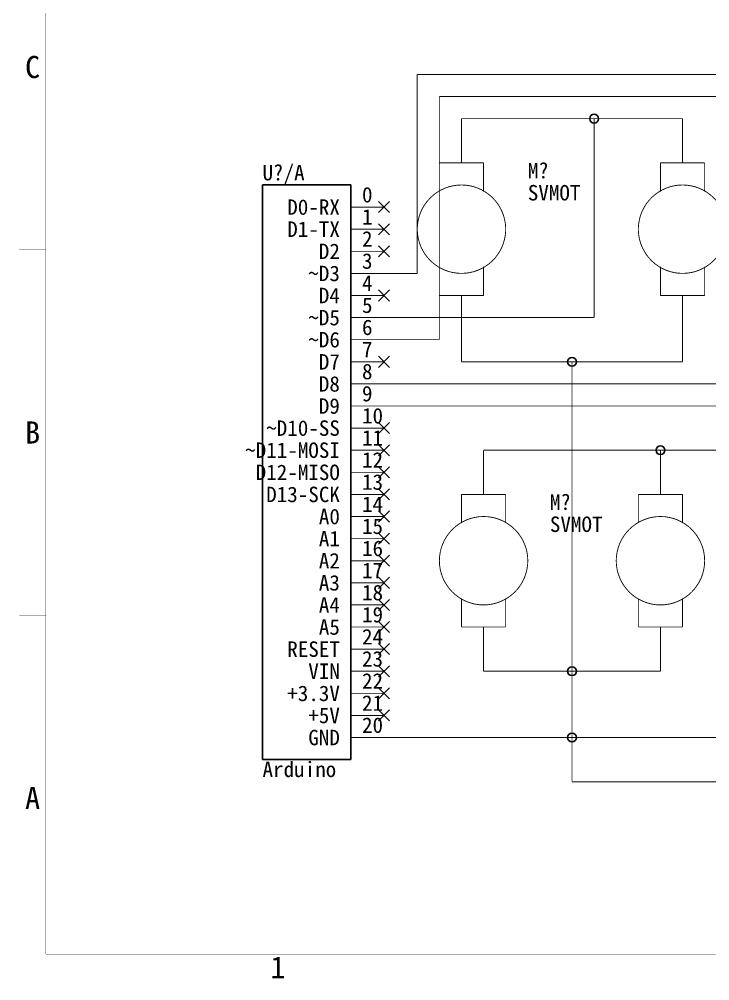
# Model space of a CAD drawing. Extents: x 0 to 11693, y 0 to 8268.
# Drawn here: x 0 to 3123, y 0 to 4350 of the extents above; entities that cross this region are included whole.
import ezdxf
from ezdxf.enums import TextEntityAlignment as Align

# ---------------------------------------------------------------- set-up
doc = ezdxf.new("R2010")
doc.units = 0
doc.layers.get('0').update_dxf_attribs({"linetype": 'CONTINUOUS'})
for name, color, linetype in [('Graphic', 9, 'CONTINUOUS'), ('Junction', 8, 'CONTINUOUS'), ('Part', 2, 'CONTINUOUS'), ('Pin', 3, 'CONTINUOUS'), ('PinName', 4, 'CONTINUOUS'), ('PinNumber', 5, 'CONTINUOUS'), ('Signal', 6, 'CONTINUOUS'), ('Text', 1, 'CONTINUOUS')]:
    doc.layers.add(name, color=color, linetype=linetype)

# ---------------------------------------------------------------- blocks, each defined once
blk = doc.blocks.new('CSI_PART_POLYGON_1', base_point=(1100, 3600))
at = {"layer": 'Part', "linetype": 'CONTINUOUS'}
for p, q in [((1100, 3600), (1500, 3600)), ((1100, 1000), (1100, 3600)), ((1500, 3600), (1500, 1000)), ((1500, 1000), (1100, 1000))]:
    blk.add_line(p, q, dxfattribs=at)
blk = doc.blocks.new('CSI_PART_PIN_2', base_point=(1500, 3400))
at = {"layer": 'Pin', "linetype": 'CONTINUOUS', "const_width": 4}
blk.add_lwpolyline([(1500, 3400), (1650, 3400)], dxfattribs=at)
at = {"layer": 'PinNumber', "linetype": 'CONTINUOUS'}
for points in [[(1625, 3375), (1675, 3425)], [(1675, 3375), (1625, 3425)]]:
    blk.add_lwpolyline(points, dxfattribs=at)
at = {"layer": 'PinName', "linetype": 'CONTINUOUS'}
blk.add_text('D1-TX', height=70, dxfattribs=at).set_placement((1450, 3400), align=Align.MIDDLE_RIGHT)
at = {"layer": 'PinNumber', "linetype": 'CONTINUOUS'}
blk.add_text('1', height=70, dxfattribs=at).set_placement((1550, 3400), align=Align.BOTTOM_LEFT)
blk = doc.blocks.new('CSI_PART_PIN_3', base_point=(1500, 3300))
at = {"layer": 'Pin', "linetype": 'CONTINUOUS', "const_width": 4}
blk.add_lwpolyline([(1500, 3300), (1650, 3300)], dxfattribs=at)
at = {"layer": 'PinNumber', "linetype": 'CONTINUOUS'}
for points in [[(1625, 3275), (1675, 3325)], [(1675, 3275), (1625, 3325)]]:
    blk.add_lwpolyline(points, dxfattribs=at)
at = {"layer": 'PinName', "linetype": 'CONTINUOUS'}
blk.add_text('D2', height=70, dxfattribs=at).set_placement((1450, 3300), align=Align.MIDDLE_RIGHT)
at = {"layer": 'PinNumber', "linetype": 'CONTINUOUS'}
blk.add_text('2', height=70, dxfattribs=at).set_placement((1550, 3300), align=Align.BOTTOM_LEFT)
blk = doc.blocks.new('CSI_PART_PIN_4', base_point=(1500, 3100))
at = {"layer": 'Pin', "linetype": 'CONTINUOUS', "const_width": 4}
blk.add_lwpolyline([(1500, 3100), (1650, 3100)], dxfattribs=at)
at = {"layer": 'PinNumber', "linetype": 'CONTINUOUS'}
for points in [[(1625, 3075), (1675, 3125)], [(1675, 3075), (1625, 3125)]]:
    blk.add_lwpolyline(points, dxfattribs=at)
at = {"layer": 'PinName', "linetype": 'CONTINUOUS'}
blk.add_text('D4', height=70, dxfattribs=at).set_placement((1450, 3100), align=Align.MIDDLE_RIGHT)
at = {"layer": 'PinNumber', "linetype": 'CONTINUOUS'}
blk.add_text('4', height=70, dxfattribs=at).set_placement((1550, 3100), align=Align.BOTTOM_LEFT)
blk = doc.blocks.new('CSI_PART_PIN_5', base_point=(1500, 2800))
at = {"layer": 'Pin', "linetype": 'CONTINUOUS', "const_width": 4}
blk.add_lwpolyline([(1500, 2800), (1650, 2800)], dxfattribs=at)
at = {"layer": 'PinNumber', "linetype": 'CONTINUOUS'}
for points in [[(1625, 2775), (1675, 2825)], [(1675, 2775), (1625, 2825)]]:
    blk.add_lwpolyline(points, dxfattribs=at)
at = {"layer": 'PinName', "linetype": 'CONTINUOUS'}
blk.add_text('D7', height=70, dxfattribs=at).set_placement((1450, 2800), align=Align.MIDDLE_RIGHT)
at = {"layer": 'PinNumber', "linetype": 'CONTINUOUS'}
blk.add_text('7', height=70, dxfattribs=at).set_placement((1550, 2800), align=Align.BOTTOM_LEFT)
blk = doc.blocks.new('CSI_PART_PIN_6', base_point=(1500, 2700))
at = {"layer": 'Pin', "linetype": 'CONTINUOUS', "const_width": 4}
blk.add_lwpolyline([(1500, 2700), (1650, 2700)], dxfattribs=at)
at = {"layer": 'PinName', "linetype": 'CONTINUOUS'}
blk.add_text('D8', height=70, dxfattribs=at).set_placement((1450, 2700), align=Align.MIDDLE_RIGHT)
at = {"layer": 'PinNumber', "linetype": 'CONTINUOUS'}
blk.add_text('8', height=70, dxfattribs=at).set_placement((1550, 2700), align=Align.BOTTOM_LEFT)
blk = doc.blocks.new('CSI_PART_PIN_7', base_point=(1500, 2600))
at = {"layer": 'Pin', "linetype": 'CONTINUOUS', "const_width": 4}
blk.add_lwpolyline([(1500, 2600), (1650, 2600)], dxfattribs=at)
at = {"layer": 'PinName', "linetype": 'CONTINUOUS'}
blk.add_text('D9', height=70, dxfattribs=at).set_placement((1450, 2600), align=Align.MIDDLE_RIGHT)
at = {"layer": 'PinNumber', "linetype": 'CONTINUOUS'}
blk.add_text('9', height=70, dxfattribs=at).set_placement((1550, 2600), align=Align.BOTTOM_LEFT)
blk = doc.blocks.new('CSI_PART_PIN_8', base_point=(1500, 3200))
at = {"layer": 'Pin', "linetype": 'CONTINUOUS', "const_width": 4}
blk.add_lwpolyline([(1500, 3200), (1650, 3200)], dxfattribs=at)
at = {"layer": 'PinName', "linetype": 'CONTINUOUS'}
blk.add_text('~D3', height=70, dxfattribs=at).set_placement((1450, 3200), align=Align.MIDDLE_RIGHT)
at = {"layer": 'PinNumber', "linetype": 'CONTINUOUS'}
blk.add_text('3', height=70, dxfattribs=at).set_placement((1550, 3200), align=Align.BOTTOM_LEFT)
blk = doc.blocks.new('CSI_PART_PIN_9', base_point=(1500, 3000))
at = {"layer": 'Pin', "linetype": 'CONTINUOUS', "const_width": 4}
blk.add_lwpolyline([(1500, 3000), (1650, 3000)], dxfattribs=at)
at = {"layer": 'PinName', "linetype": 'CONTINUOUS'}
blk.add_text('~D5', height=70, dxfattribs=at).set_placement((1450, 3000), align=Align.MIDDLE_RIGHT)
at = {"layer": 'PinNumber', "linetype": 'CONTINUOUS'}
blk.add_text('5', height=70, dxfattribs=at).set_placement((1550, 3000), align=Align.BOTTOM_LEFT)
blk = doc.blocks.new('CSI_PART_PIN_10', base_point=(1500, 2900))
at = {"layer": 'Pin', "linetype": 'CONTINUOUS', "const_width": 4}
blk.add_lwpolyline([(1500, 2900), (1650, 2900)], dxfattribs=at)
at = {"layer": 'PinName', "linetype": 'CONTINUOUS'}
blk.add_text('~D6', height=70, dxfattribs=at).set_placement((1450, 2900), align=Align.MIDDLE_RIGHT)
at = {"layer": 'PinNumber', "linetype": 'CONTINUOUS'}
blk.add_text('6', height=70, dxfattribs=at).set_placement((1550, 2900), align=Align.BOTTOM_LEFT)
blk = doc.blocks.new('CSI_PART_PIN_11', base_point=(1500, 2500))
at = {"layer": 'Pin', "linetype": 'CONTINUOUS', "const_width": 4}
blk.add_lwpolyline([(1500, 2500), (1650, 2500)], dxfattribs=at)
at = {"layer": 'PinNumber', "linetype": 'CONTINUOUS'}
for points in [[(1625, 2475), (1675, 2525)], [(1675, 2475), (1625, 2525)]]:
    blk.add_lwpolyline(points, dxfattribs=at)
at = {"layer": 'PinName', "linetype": 'CONTINUOUS'}
blk.add_text('~D10-SS', height=70, dxfattribs=at).set_placement((1450, 2500), align=Align.MIDDLE_RIGHT)
at = {"layer": 'PinNumber', "linetype": 'CONTINUOUS'}
blk.add_text('10', height=70, dxfattribs=at).set_placement((1550, 2500), align=Align.BOTTOM_LEFT)
blk = doc.blocks.new('CSI_PART_PIN_12', base_point=(1500, 2400))
at = {"layer": 'Pin', "linetype": 'CONTINUOUS', "const_width": 4}
blk.add_lwpolyline([(1500, 2400), (1650, 2400)], dxfattribs=at)
at = {"layer": 'PinNumber', "linetype": 'CONTINUOUS'}
for points in [[(1625, 2375), (1675, 2425)], [(1675, 2375), (1625, 2425)]]:
    blk.add_lwpolyline(points, dxfattribs=at)
at = {"layer": 'PinName', "linetype": 'CONTINUOUS'}
blk.add_text('~D11-MOSI', height=70, dxfattribs=at).set_placement((1450, 2400), align=Align.MIDDLE_RIGHT)
at = {"layer": 'PinNumber', "linetype": 'CONTINUOUS'}
blk.add_text('11', height=70, dxfattribs=at).set_placement((1550, 2400), align=Align.BOTTOM_LEFT)
blk = doc.blocks.new('CSI_PART_PIN_13', base_point=(1500, 2300))
at = {"layer": 'Pin', "linetype": 'CONTINUOUS', "const_width": 4}
blk.add_lwpolyline([(1500, 2300), (1650, 2300)], dxfattribs=at)
at = {"layer": 'PinNumber', "linetype": 'CONTINUOUS'}
for points in [[(1625, 2275), (1675, 2325)], [(1675, 2275), (1625, 2325)]]:
    blk.add_lwpolyline(points, dxfattribs=at)
at = {"layer": 'PinName', "linetype": 'CONTINUOUS'}
blk.add_text('D12-MISO', height=70, dxfattribs=at).set_placement((1450, 2300), align=Align.MIDDLE_RIGHT)
at = {"layer": 'PinNumber', "linetype": 'CONTINUOUS'}
blk.add_text('12', height=70, dxfattribs=at).set_placement((1550, 2300), align=Align.BOTTOM_LEFT)
blk = doc.blocks.new('CSI_PART_PIN_14', base_point=(1500, 2200))
at = {"layer": 'Pin', "linetype": 'CONTINUOUS', "const_width": 4}
blk.add_lwpolyline([(1500, 2200), (1650, 2200)], dxfattribs=at)
at = {"layer": 'PinNumber', "linetype": 'CONTINUOUS'}
for points in [[(1625, 2175), (1675, 2225)], [(1675, 2175), (1625, 2225)]]:
    blk.add_lwpolyline(points, dxfattribs=at)
at = {"layer": 'PinName', "linetype": 'CONTINUOUS'}
blk.add_text('D13-SCK', height=70, dxfattribs=at).set_placement((1450, 2200), align=Align.MIDDLE_RIGHT)
at = {"layer": 'PinNumber', "linetype": 'CONTINUOUS'}
blk.add_text('13', height=70, dxfattribs=at).set_placement((1550, 2200), align=Align.BOTTOM_LEFT)
blk = doc.blocks.new('CSI_PART_PIN_15', base_point=(1500, 2100))
at = {"layer": 'Pin', "linetype": 'CONTINUOUS', "const_width": 4}
blk.add_lwpolyline([(1500, 2100), (1650, 2100)], dxfattribs=at)
at = {"layer": 'PinNumber', "linetype": 'CONTINUOUS'}
for points in [[(1625, 2075), (1675, 2125)], [(1675, 2075), (1625, 2125)]]:
    blk.add_lwpolyline(points, dxfattribs=at)
at = {"layer": 'PinName', "linetype": 'CONTINUOUS'}
blk.add_text('A0', height=70, dxfattribs=at).set_placement((1450, 2100), align=Align.MIDDLE_RIGHT)
at = {"layer": 'PinNumber', "linetype": 'CONTINUOUS'}
blk.add_text('14', height=70, dxfattribs=at).set_placement((1550, 2100), align=Align.BOTTOM_LEFT)
blk = doc.blocks.new('CSI_PART_PIN_16', base_point=(1500, 2000))
at = {"layer": 'Pin', "linetype": 'CONTINUOUS', "const_width": 4}
blk.add_lwpolyline([(1500, 2000), (1650, 2000)], dxfattribs=at)
at = {"layer": 'PinNumber', "linetype": 'CONTINUOUS'}
for points in [[(1625, 1975), (1675, 2025)], [(1675, 1975), (1625, 2025)]]:
    blk.add_lwpolyline(points, dxfattribs=at)
at = {"layer": 'PinName', "linetype": 'CONTINUOUS'}
blk.add_text('A1', height=70, dxfattribs=at).set_placement((1450, 2000), align=Align.MIDDLE_RIGHT)
at = {"layer": 'PinNumber', "linetype": 'CONTINUOUS'}
blk.add_text('15', height=70, dxfattribs=at).set_placement((1550, 2000), align=Align.BOTTOM_LEFT)
blk = doc.blocks.new('CSI_PART_PIN_17', base_point=(1500, 1900))
at = {"layer": 'Pin', "linetype": 'CONTINUOUS', "const_width": 4}
blk.add_lwpolyline([(1500, 1900), (1650, 1900)], dxfattribs=at)
at = {"layer": 'PinNumber', "linetype": 'CONTINUOUS'}
for points in [[(1625, 1875), (1675, 1925)], [(1675, 1875), (1625, 1925)]]:
    blk.add_lwpolyline(points, dxfattribs=at)
at = {"layer": 'PinName', "linetype": 'CONTINUOUS'}
blk.add_text('A2', height=70, dxfattribs=at).set_placement((1450, 1900), align=Align.MIDDLE_RIGHT)
at = {"layer": 'PinNumber', "linetype": 'CONTINUOUS'}
blk.add_text('16', height=70, dxfattribs=at).set_placement((1550, 1900), align=Align.BOTTOM_LEFT)
blk = doc.blocks.new('CSI_PART_PIN_18', base_point=(1500, 1800))
at = {"layer": 'Pin', "linetype": 'CONTINUOUS', "const_width": 4}
blk.add_lwpolyline([(1500, 1800), (1650, 1800)], dxfattribs=at)
at = {"layer": 'PinNumber', "linetype": 'CONTINUOUS'}
for points in [[(1625, 1775), (1675, 1825)], [(1675, 1775), (1625, 1825)]]:
    blk.add_lwpolyline(points, dxfattribs=at)
at = {"layer": 'PinName', "linetype": 'CONTINUOUS'}
blk.add_text('A3', height=70, dxfattribs=at).set_placement((1450, 1800), align=Align.MIDDLE_RIGHT)
at = {"layer": 'PinNumber', "linetype": 'CONTINUOUS'}
blk.add_text('17', height=70, dxfattribs=at).set_placement((1550, 1800), align=Align.BOTTOM_LEFT)
blk = doc.blocks.new('CSI_PART_PIN_19', base_point=(1500, 1700))
at = {"layer": 'Pin', "linetype": 'CONTINUOUS', "const_width": 4}
blk.add_lwpolyline([(1500, 1700), (1650, 1700)], dxfattribs=at)
at = {"layer": 'PinNumber', "linetype": 'CONTINUOUS'}
for points in [[(1625, 1675), (1675, 1725)], [(1675, 1675), (1625, 1725)]]:
    blk.add_lwpolyline(points, dxfattribs=at)
at = {"layer": 'PinName', "linetype": 'CONTINUOUS'}
blk.add_text('A4', height=70, dxfattribs=at).set_placement((1450, 1700), align=Align.MIDDLE_RIGHT)
at = {"layer": 'PinNumber', "linetype": 'CONTINUOUS'}
blk.add_text('18', height=70, dxfattribs=at).set_placement((1550, 1700), align=Align.BOTTOM_LEFT)
blk = doc.blocks.new('CSI_PART_PIN_20', base_point=(1500, 1600))
at = {"layer": 'Pin', "linetype": 'CONTINUOUS', "const_width": 4}
blk.add_lwpolyline([(1500, 1600), (1650, 1600)], dxfattribs=at)
at = {"layer": 'PinNumber', "linetype": 'CONTINUOUS'}
for points in [[(1625, 1575), (1675, 1625)], [(1675, 1575), (1625, 1625)]]:
    blk.add_lwpolyline(points, dxfattribs=at)
at = {"layer": 'PinName', "linetype": 'CONTINUOUS'}
blk.add_text('A5', height=70, dxfattribs=at).set_placement((1450, 1600), align=Align.MIDDLE_RIGHT)
at = {"layer": 'PinNumber', "linetype": 'CONTINUOUS'}
blk.add_text('19', height=70, dxfattribs=at).set_placement((1550, 1600), align=Align.BOTTOM_LEFT)
blk = doc.blocks.new('CSI_PART_PIN_21', base_point=(1500, 1200))
at = {"layer": 'Pin', "linetype": 'CONTINUOUS', "const_width": 4}
blk.add_lwpolyline([(1500, 1200), (1650, 1200)], dxfattribs=at)
at = {"layer": 'PinNumber', "linetype": 'CONTINUOUS'}
for points in [[(1625, 1175), (1675, 1225)], [(1675, 1175), (1625, 1225)]]:
    blk.add_lwpolyline(points, dxfattribs=at)
at = {"layer": 'PinName', "linetype": 'CONTINUOUS'}
blk.add_text('+5V', height=70, dxfattribs=at).set_placement((1450, 1200), align=Align.MIDDLE_RIGHT)
at = {"layer": 'PinNumber', "linetype": 'CONTINUOUS'}
blk.add_text('21', height=70, dxfattribs=at).set_placement((1550, 1200), align=Align.BOTTOM_LEFT)
blk = doc.blocks.new('CSI_PART_PIN_22', base_point=(1500, 1300))
at = {"layer": 'Pin', "linetype": 'CONTINUOUS', "const_width": 4}
blk.add_lwpolyline([(1500, 1300), (1650, 1300)], dxfattribs=at)
at = {"layer": 'PinNumber', "linetype": 'CONTINUOUS'}
for points in [[(1625, 1275), (1675, 1325)], [(1675, 1275), (1625, 1325)]]:
    blk.add_lwpolyline(points, dxfattribs=at)
at = {"layer": 'PinName', "linetype": 'CONTINUOUS'}
blk.add_text('+3.3V', height=70, dxfattribs=at).set_placement((1450, 1300), align=Align.MIDDLE_RIGHT)
at = {"layer": 'PinNumber', "linetype": 'CONTINUOUS'}
blk.add_text('22', height=70, dxfattribs=at).set_placement((1550, 1300), align=Align.BOTTOM_LEFT)
blk = doc.blocks.new('CSI_PART_PIN_23', base_point=(1500, 1100))
at = {"layer": 'Pin', "linetype": 'CONTINUOUS', "const_width": 4}
blk.add_lwpolyline([(1500, 1100), (1650, 1100)], dxfattribs=at)
at = {"layer": 'PinName', "linetype": 'CONTINUOUS'}
blk.add_text('GND', height=70, dxfattribs=at).set_placement((1450, 1100), align=Align.MIDDLE_RIGHT)
at = {"layer": 'PinNumber', "linetype": 'CONTINUOUS'}
blk.add_text('20', height=70, dxfattribs=at).set_placement((1550, 1100), align=Align.BOTTOM_LEFT)
blk = doc.blocks.new('CSI_PART_PIN_24', base_point=(1500, 1400))
at = {"layer": 'Pin', "linetype": 'CONTINUOUS', "const_width": 4}
blk.add_lwpolyline([(1500, 1400), (1650, 1400)], dxfattribs=at)
at = {"layer": 'PinNumber', "linetype": 'CONTINUOUS'}
for points in [[(1625, 1375), (1675, 1425)], [(1675, 1375), (1625, 1425)]]:
    blk.add_lwpolyline(points, dxfattribs=at)
at = {"layer": 'PinName', "linetype": 'CONTINUOUS'}
blk.add_text('VIN', height=70, dxfattribs=at).set_placement((1450, 1400), align=Align.MIDDLE_RIGHT)
at = {"layer": 'PinNumber', "linetype": 'CONTINUOUS'}
blk.add_text('23', height=70, dxfattribs=at).set_placement((1550, 1400), align=Align.BOTTOM_LEFT)
blk = doc.blocks.new('CSI_PART_PIN_25', base_point=(1500, 1500))
at = {"layer": 'Pin', "linetype": 'CONTINUOUS', "const_width": 4}
blk.add_lwpolyline([(1500, 1500), (1650, 1500)], dxfattribs=at)
at = {"layer": 'PinNumber', "linetype": 'CONTINUOUS'}
for points in [[(1625, 1475), (1675, 1525)], [(1675, 1475), (1625, 1525)]]:
    blk.add_lwpolyline(points, dxfattribs=at)
at = {"layer": 'PinName', "linetype": 'CONTINUOUS'}
blk.add_text('RESET', height=70, dxfattribs=at).set_placement((1450, 1500), align=Align.MIDDLE_RIGHT)
at = {"layer": 'PinNumber', "linetype": 'CONTINUOUS'}
blk.add_text('24', height=70, dxfattribs=at).set_placement((1550, 1500), align=Align.BOTTOM_LEFT)
blk = doc.blocks.new('CSI_PART_PIN_26', base_point=(1500, 3500))
at = {"layer": 'Pin', "linetype": 'CONTINUOUS', "const_width": 4}
blk.add_lwpolyline([(1500, 3500), (1650, 3500)], dxfattribs=at)
at = {"layer": 'PinNumber', "linetype": 'CONTINUOUS'}
for points in [[(1625, 3475), (1675, 3525)], [(1675, 3475), (1625, 3525)]]:
    blk.add_lwpolyline(points, dxfattribs=at)
at = {"layer": 'PinName', "linetype": 'CONTINUOUS'}
blk.add_text('D0-RX', height=70, dxfattribs=at).set_placement((1450, 3500), align=Align.MIDDLE_RIGHT)
at = {"layer": 'PinNumber', "linetype": 'CONTINUOUS'}
blk.add_text('0', height=70, dxfattribs=at).set_placement((1550, 3500), align=Align.BOTTOM_LEFT)
blk = doc.blocks.new('CSI_PART_0', base_point=(1100, 3600))
at = {"layer": 'Part', "linetype": 'CONTINUOUS', "const_width": 4}
for points in [[(1100, 3600), (1500, 3600)], [(1100, 1000), (1100, 3600)], [(1500, 3600), (1500, 1000)], [(1500, 1000), (1100, 1000)]]:
    blk.add_lwpolyline(points, dxfattribs=at)
at = {"linetype": 'CONTINUOUS'}
for name, p in [('CSI_PART_POLYGON_1', (1100, 3600)), ('CSI_PART_PIN_26', (1500, 3500)), ('CSI_PART_PIN_2', (1500, 3400)), ('CSI_PART_PIN_3', (1500, 3300)), ('CSI_PART_PIN_8', (1500, 3200)), ('CSI_PART_PIN_4', (1500, 3100)), ('CSI_PART_PIN_9', (1500, 3000)), ('CSI_PART_PIN_10', (1500, 2900)), ('CSI_PART_PIN_5', (1500, 2800)), ('CSI_PART_PIN_6', (1500, 2700)), ('CSI_PART_PIN_7', (1500, 2600)), ('CSI_PART_PIN_11', (1500, 2500)), ('CSI_PART_PIN_12', (1500, 2400)), ('CSI_PART_PIN_13', (1500, 2300)), ('CSI_PART_PIN_14', (1500, 2200)), ('CSI_PART_PIN_15', (1500, 2100)), ('CSI_PART_PIN_16', (1500, 2000)), ('CSI_PART_PIN_17', (1500, 1900)), ('CSI_PART_PIN_18', (1500, 1800)), ('CSI_PART_PIN_19', (1500, 1700)), ('CSI_PART_PIN_20', (1500, 1600)), ('CSI_PART_PIN_25', (1500, 1500)), ('CSI_PART_PIN_24', (1500, 1400)), ('CSI_PART_PIN_22', (1500, 1300)), ('CSI_PART_PIN_21', (1500, 1200)), ('CSI_PART_PIN_23', (1500, 1100))]:
    blk.add_blockref(name, p, dxfattribs=at)
at = {"layer": 'Part', "linetype": 'CONTINUOUS'}
for s, p in [('U?/A', (1100, 3600)), ('Arduino', (1100, 900))]:
    blk.add_text(s, height=70, dxfattribs=at).set_placement(p, align=Align.BOTTOM_LEFT)
blk = doc.blocks.new('CSI_PART_PIN_97', base_point=(2100, 1600))
at = {"layer": 'Pin', "linetype": 'CONTINUOUS', "const_width": 4}
blk.add_lwpolyline([(2100, 1600), (2100, 1500)], dxfattribs=at)
blk = doc.blocks.new('CSI_PART_PIN_98', base_point=(2100, 2200))
at = {"layer": 'Pin', "linetype": 'CONTINUOUS', "const_width": 4}
blk.add_lwpolyline([(2100, 2200), (2100, 2300)], dxfattribs=at)
blk = doc.blocks.new('CSI_PART_96', base_point=(2000, 1700))
at = {"layer": 'Part', "linetype": 'CONTINUOUS', "const_width": 4}
for points in [[(2000, 2070), (2000, 2200)], [(2000, 2200), (2200, 2200)], [(2200, 2200), (2200, 2070)], [(2000, 1600), (2000, 1730)], [(2200, 1730), (2200, 1600)], [(2200, 1600), (2000, 1600)]]:
    blk.add_lwpolyline(points, dxfattribs=at)
for points in [[(2100, 2100, 1), (2100, 1700, 1)], [(2100, 1700, 1), (2100, 2100, 1)]]:
    blk.add_lwpolyline(points, format="xyb", dxfattribs=at)
at = {"linetype": 'CONTINUOUS'}
for name, p in [('CSI_PART_PIN_98', (2100, 2200)), ('CSI_PART_PIN_97', (2100, 1600))]:
    blk.add_blockref(name, p, dxfattribs=at)
at = {"layer": 'Part', "linetype": 'CONTINUOUS'}
for s, p in [('M?', (2400, 2200)), ('SVMOT', (2400, 2100))]:
    blk.add_text(s, height=70, dxfattribs=at).set_placement(p, align=Align.TOP_LEFT)
blk = doc.blocks.new('CSI_PART_PIN_100', base_point=(2900, 1600))
at = {"layer": 'Pin', "linetype": 'CONTINUOUS', "const_width": 4}
blk.add_lwpolyline([(2900, 1600), (2900, 1500)], dxfattribs=at)
blk = doc.blocks.new('CSI_PART_PIN_101', base_point=(2900, 2200))
at = {"layer": 'Pin', "linetype": 'CONTINUOUS', "const_width": 4}
blk.add_lwpolyline([(2900, 2200), (2900, 2300)], dxfattribs=at)
blk = doc.blocks.new('CSI_PART_99', base_point=(2800, 1700))
at = {"layer": 'Part', "linetype": 'CONTINUOUS', "const_width": 4}
for points in [[(2800, 2070), (2800, 2200)], [(2800, 2200), (3000, 2200)], [(3000, 2200), (3000, 2070)], [(2800, 1600), (2800, 1730)], [(3000, 1730), (3000, 1600)], [(3000, 1600), (2800, 1600)]]:
    blk.add_lwpolyline(points, dxfattribs=at)
for points in [[(2900, 2100, 1), (2900, 1700, 1)], [(2900, 1700, 1), (2900, 2100, 1)]]:
    blk.add_lwpolyline(points, format="xyb", dxfattribs=at)
at = {"linetype": 'CONTINUOUS'}
for name, p in [('CSI_PART_PIN_101', (2900, 2200)), ('CSI_PART_PIN_100', (2900, 1600))]:
    blk.add_blockref(name, p, dxfattribs=at)
at = {"layer": 'Part', "linetype": 'CONTINUOUS'}
for s, p in [('M?', (3200, 2200)), ('SVMOT', (3200, 2100))]:
    blk.add_text(s, height=70, dxfattribs=at).set_placement(p, align=Align.TOP_LEFT)
blk = doc.blocks.new('CSI_PART_PIN_103', base_point=(3000, 3100))
at = {"layer": 'Pin', "linetype": 'CONTINUOUS', "const_width": 4}
blk.add_lwpolyline([(3000, 3100), (3000, 3000)], dxfattribs=at)
blk = doc.blocks.new('CSI_PART_PIN_104', base_point=(3000, 3700))
at = {"layer": 'Pin', "linetype": 'CONTINUOUS', "const_width": 4}
blk.add_lwpolyline([(3000, 3700), (3000, 3800)], dxfattribs=at)
blk = doc.blocks.new('CSI_PART_102', base_point=(2900, 3200))
at = {"layer": 'Part', "linetype": 'CONTINUOUS', "const_width": 4}
for points in [[(2900, 3570), (2900, 3700)], [(2900, 3700), (3100, 3700)], [(3100, 3700), (3100, 3570)], [(2900, 3100), (2900, 3230)], [(3100, 3230), (3100, 3100)], [(3100, 3100), (2900, 3100)]]:
    blk.add_lwpolyline(points, dxfattribs=at)
for points in [[(3000, 3600, 1), (3000, 3200, 1)], [(3000, 3200, 1), (3000, 3600, 1)]]:
    blk.add_lwpolyline(points, format="xyb", dxfattribs=at)
at = {"linetype": 'CONTINUOUS'}
for name, p in [('CSI_PART_PIN_104', (3000, 3700)), ('CSI_PART_PIN_103', (3000, 3100))]:
    blk.add_blockref(name, p, dxfattribs=at)
at = {"layer": 'Part', "linetype": 'CONTINUOUS'}
for s, p in [('M?', (3300, 3700)), ('SVMOT', (3300, 3600))]:
    blk.add_text(s, height=70, dxfattribs=at).set_placement(p, align=Align.TOP_LEFT)
blk = doc.blocks.new('CSI_PART_PIN_106', base_point=(2000, 3100))
at = {"layer": 'Pin', "linetype": 'CONTINUOUS', "const_width": 4}
blk.add_lwpolyline([(2000, 3100), (2000, 3000)], dxfattribs=at)
blk = doc.blocks.new('CSI_PART_PIN_107', base_point=(2000, 3700))
at = {"layer": 'Pin', "linetype": 'CONTINUOUS', "const_width": 4}
blk.add_lwpolyline([(2000, 3700), (2000, 3800)], dxfattribs=at)
blk = doc.blocks.new('CSI_PART_105', base_point=(1900, 3200))
at = {"layer": 'Part', "linetype": 'CONTINUOUS', "const_width": 4}
for points in [[(1900, 3570), (1900, 3700)], [(1900, 3700), (2100, 3700)], [(2100, 3700), (2100, 3570)], [(1900, 3100), (1900, 3230)], [(2100, 3230), (2100, 3100)], [(2100, 3100), (1900, 3100)]]:
    blk.add_lwpolyline(points, dxfattribs=at)
for points in [[(2000, 3600, 1), (2000, 3200, 1)], [(2000, 3200, 1), (2000, 3600, 1)]]:
    blk.add_lwpolyline(points, format="xyb", dxfattribs=at)
at = {"linetype": 'CONTINUOUS'}
for name, p in [('CSI_PART_PIN_107', (2000, 3700)), ('CSI_PART_PIN_106', (2000, 3100))]:
    blk.add_blockref(name, p, dxfattribs=at)
at = {"layer": 'Part', "linetype": 'CONTINUOUS'}
for s, p in [('M?', (2300, 3700)), ('SVMOT', (2300, 3600))]:
    blk.add_text(s, height=70, dxfattribs=at).set_placement(p, align=Align.TOP_LEFT)
blk = doc.blocks.new('EPD')
at = {"layer": 'Graphic', "linetype": 'CONTINUOUS', "const_width": 1}
for points in [[(0, 8267.7164), (0, 0)], [(120, 8147.7164), (120, 120)], [(0, 3307.0866), (120, 3307.0866)], [(0, 1653.5433), (120, 1653.5433)], [(120, 120), (11572.9134, 120)], [(2338.5827, 0), (2338.5827, 120)], [(0, 0), (11692.9134, 0)]]:
    blk.add_lwpolyline(points, dxfattribs=at)
at = {"layer": 'Text', "linetype": 'CONTINUOUS'}
for s, p in [('C', (60, 4133.8582)), ('B', (60, 2480.3149)), ('A', (60, 826.7716)), ('1', (1169.2914, 60))]:
    blk.add_text(s, height=100, dxfattribs=at).set_placement(p, align=Align.MIDDLE_CENTER)

msp = doc.modelspace()

# ---------------------------------------------------------------- linework, layer by layer
at = {"layer": 'Junction', "linetype": 'CONTINUOUS'}
for points in [[(2600, 3920, 1), (2600, 3880, 1)], [(2600, 3880, 1), (2600, 3920, 1)], [(2500, 2820, 1), (2500, 2780, 1)], [(2500, 2780, 1), (2500, 2820, 1)], [(2900, 2420, 1), (2900, 2380, 1)], [(2900, 2380, 1), (2900, 2420, 1)], [(2500, 1420, 1), (2500, 1380, 1)], [(2500, 1380, 1), (2500, 1420, 1)], [(2500, 1120, 1), (2500, 1080, 1)], [(2500, 1080, 1), (2500, 1120, 1)]]:
    msp.add_lwpolyline(points, format="xyb", dxfattribs=at)
at = {"layer": 'Signal', "linetype": 'CONTINUOUS', "const_width": 4}
for points in [[(1800, 3200), (1800, 4100)], [(1800, 4100), (6900, 4100)], [(1900, 4000), (1900, 2900)], [(1900, 4000), (4800, 4000)], [(2000, 3900), (2000, 3800)], [(2000, 3900), (2600, 3900)], [(2600, 3900), (3000, 3900)], [(2600, 3900), (2600, 3000)], [(3000, 3800), (3000, 3900)], [(1650, 3200), (1800, 3200)], [(2600, 3000), (1650, 3000)], [(2000, 3000), (2000, 2800)], [(3000, 2800), (3000, 3000)], [(1900, 2900), (1650, 2900)], [(2000, 2800), (2500, 2800)], [(2500, 2800), (3000, 2800)], [(2500, 2800), (2500, 1400)], [(1650, 2700), (3750, 2700)], [(1650, 2600), (3750, 2600)], [(2100, 2300), (2100, 2400)], [(2100, 2400), (2900, 2400)], [(2900, 2400), (3300, 2400)], [(2900, 2400), (2900, 2300)], [(2100, 1500), (2100, 1400)], [(2900, 1400), (2900, 1500)], [(2100, 1400), (2500, 1400)], [(2500, 1400), (2900, 1400)], [(2500, 1400), (2500, 1100)], [(1650, 1100), (2500, 1100)], [(2500, 1100), (2500, 900)], [(2500, 1100), (3750, 1100)], [(4600, 900), (2500, 900)]]:
    msp.add_lwpolyline(points, dxfattribs=at)

# ---------------------------------------------------------------- block references
at = {"linetype": 'CONTINUOUS'}
for name, p in [('EPD', (0, 0)), ('CSI_PART_0', (1100, 3600))]:
    msp.add_blockref(name, p, dxfattribs=at)
at = {"linetype": 'CONTINUOUS', "rotation": 0.002}
for name, p in [('CSI_PART_105', (1900, 3200)), ('CSI_PART_102', (2900, 3200)), ('CSI_PART_96', (2000, 1700)), ('CSI_PART_99', (2800, 1700))]:
    msp.add_blockref(name, p, dxfattribs=at)

doc.saveas('drawing.dxf')
